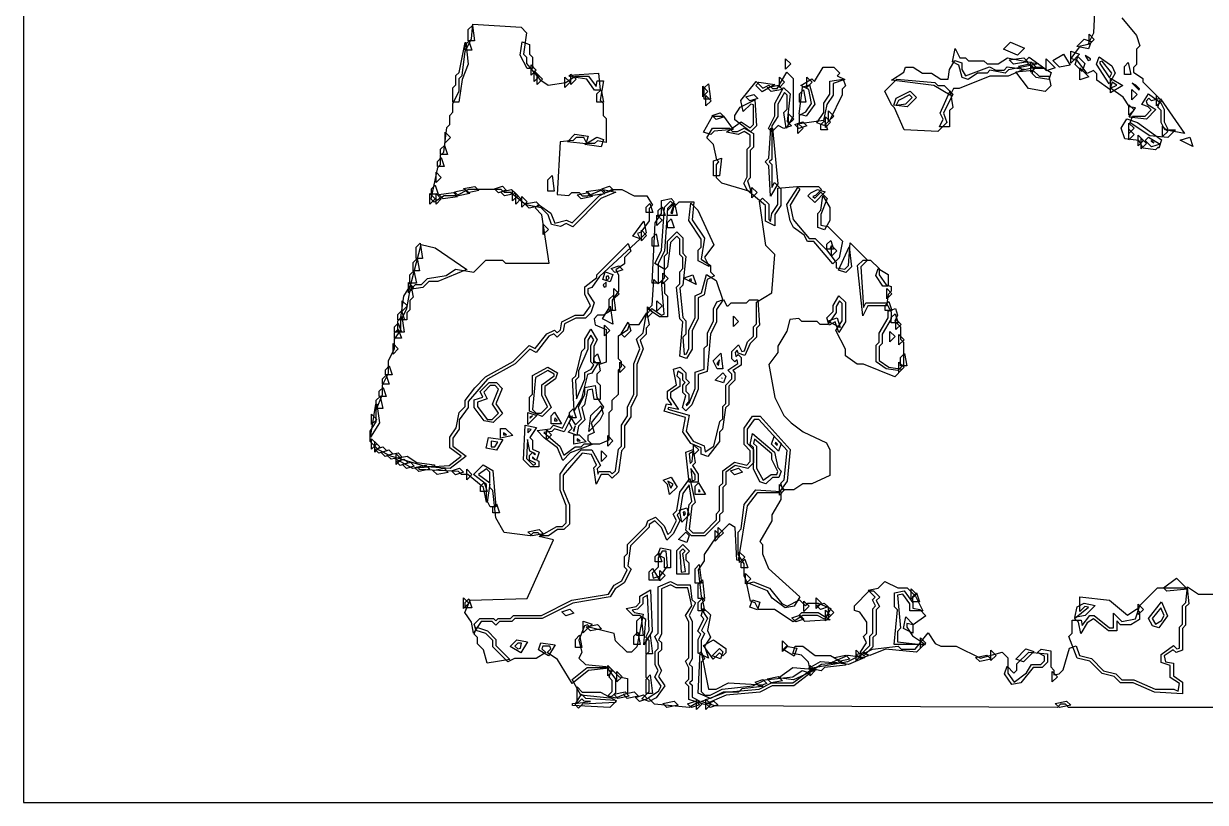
# Model space of a CAD drawing. Header units: millimetres. Extents: x 0 to 296, y 0 to 296.
# Drawn here: x 0 to 190, y 0 to 125.3 of the extents above; entities that cross this region are included whole.
import ezdxf

# ---------------------------------------------------------------- set-up
doc = ezdxf.new("R2010")
doc.units = ezdxf.units.MM
for name, color, linetype in [('CUT_OUTLINE', 5, 'Continuous'), ('ENG_D', 3, 'Continuous'), ('ENG_K', 2, 'Continuous'), ('ENG_L', 4, 'Continuous')]:
    doc.layers.add(name, color=color, linetype=linetype)

msp = doc.modelspace()

# ---------------------------------------------------------------- linework, layer by layer
at = {"layer": 'CUT_OUTLINE'}
msp.add_lwpolyline([(0, 0), (295.8, 0), (295.8, 295.8), (0, 295.8), (0, 0)], close=True, dxfattribs=at)
at = {"layer": 'ENG_D'}
msp.add_lwpolyline([(176.61, 126.21), (178.93, 123.37), (179.49, 121.71), (178.96, 121.18), (178.96, 118.71), (178.47, 118.22), (178.47, 117.47), (179.95, 116.48), (179.95, 115.96), (182.62, 113.28), (181.36, 112.86), (180.93, 113.29), (180.48, 112.83), (180.65, 112.32), (182.07, 111.47), (180.53, 109.93), (177.79, 110.23), (178.8, 111.74), (177.83, 111.94), (176.81, 113.46), (174.79, 114.91), (175.76, 115.39), (175.04, 115.88), (175.04, 115.88), (174.65, 114.72), (172.55, 116.22), (172.55, 117.23), (172.01, 117.78), (171, 117.27), (169.44, 119.34), (168.46, 119.67), (169.94, 121.75), (171.15, 121.99), (172.06, 123.81), (172.32, 128.18)], dxfattribs=at)
for points in [[(71.54, 98.6), (69.57, 97.62), (67.62, 97.62), (66.03, 96.56), (65.55, 97.04), (66.58, 102.17), (67.05, 102.65), (67.05, 104.13), (67.55, 104.63), (68.05, 108.58), (68.53, 109.06), (68.53, 110.54), (69.02, 111.03), (69.02, 112.46), (70.01, 114.44), (70.01, 116.45), (70.51, 116.96), (71, 120.86), (71.99, 122.83), (72.25, 125.24), (79.98, 124.72), (80.87, 123.83), (80.38, 120.38), (80.85, 119.9), (80.85, 118.9), (82.99, 116.29), (84.36, 115.38), (87.17, 115.84), (88.67, 116.84), (90.84, 116.84), (92.06, 115.21), (92.24, 116.1), (93.22, 116.1), (92.7, 112.98), (93.18, 112.51), (93.18, 110.54), (93.67, 110.04), (93.67, 106.19), (92.27, 106.47), (91.8, 106), (90.56, 106), (90.07, 106.98), (88.84, 106.98), (88.36, 106.5), (86.26, 106.27), (85.8, 97.83), (87.66, 97.63), (88.15, 98.11), (89.34, 98.11), (89.83, 97.62), (90.67, 97.62), (93.15, 98.61), (95.24, 98.19), (92.83, 97.16), (88.3, 92.63), (87.26, 93.15), (86.31, 92.67), (84.86, 92.96), (84.34, 94.52), (83.2, 95.66), (80.75, 96.15), (78.3, 98.11), (77.3, 98.11), (76.81, 98.6), (71.54, 98.6)], [(149.35, 119.17), (149.77, 121.29), (150.52, 119.8), (151.46, 119.8), (151.95, 119.31), (154.41, 119.31), (154.91, 118.81), (156.7, 118.81), (158.2, 119.82), (163.19, 118.82), (163.19, 118.81), (158.38, 117.85), (157.84, 117.31), (155.38, 117.81), (154.91, 117.34), (153.4, 117.34), (151.88, 116.32), (150.9, 116.65), (150.4, 118.64), (149.35, 119.17)], [(170.68, 120.19), (171.18, 119.36), (171.57, 119.49), (171.57, 119.66), (170.68, 120.19)], [(162.79, 118.32), (161.95, 117.48), (161.95, 119.16), (162.79, 118.32)], [(162.16, 117.27), (162.51, 118.32), (163.75, 118.32), (165.21, 117.45), (164.83, 116.32), (162.82, 116.61), (162.16, 117.27)], [(174.6, 116.56), (174.97, 117.31), (173.45, 119.27), (173.05, 119.13), (173.05, 118.89), (174.6, 116.56)], [(116.4, 98.44), (115.83, 99.59), (116.35, 100.63), (116.35, 105.11), (116.84, 105.61), (116.84, 107.34), (115.85, 107.93), (114.91, 107.46), (113.03, 107.84), (115.36, 109.5), (116.81, 108.53), (117.34, 109.06), (117.34, 112.23), (116.91, 112.37), (115.71, 111.17), (115.35, 112.96), (117.81, 115.98), (118.86, 114.92), (119.85, 115.42), (120.4, 114.87), (121.14, 114.87), (122.71, 117.49), (123.74, 116.45), (123.74, 110.37), (122.61, 108.48), (122.25, 111.01), (122.76, 111.52), (122.76, 113.78), (122.32, 114.22), (121.28, 112.34), (121.28, 110.36), (120.29, 108.88), (120.29, 103.43), (119.9, 103.04), (120.29, 102.65), (120.29, 98.91), (120.72, 99.76), (121.77, 98.7), (121.77, 96.06), (120.79, 94.58), (120.79, 92.78), (119.31, 93.52), (119.31, 96.02), (116.4, 98.44)], [(125.96, 116.7), (126.8, 115.86), (125.96, 115.01), (125.96, 116.7)], [(128.74, 108.92), (127.55, 109.32), (128.67, 111), (128.67, 112.48), (129.66, 113.96), (129.66, 116.07), (131.8, 116.38), (132.16, 115.3), (131.63, 114.77), (131.63, 113.83), (129.62, 109.79), (128.74, 108.92)], [(140.05, 111.77), (139.56, 112.26), (138.48, 114.43), (140.41, 116.36), (146.53, 115.85), (147.02, 115.36), (148, 115.36), (149.43, 113.93), (147.92, 110.91), (148.43, 109.38), (147.01, 107.96), (141.57, 108.22), (140.05, 111.77)], [(109.45, 113.15), (109.45, 114.97), (110.11, 115.64), (110.47, 113.15), (109.45, 113.15)], [(127.22, 112.36), (125.81, 110.39), (124.71, 110.76), (125.24, 115.06), (126.38, 115.43), (127.22, 112.36)], [(178.24, 115.7), (179.35, 114.59), (179.42, 114.8), (178.82, 115.41), (178.24, 115.7)], [(140.29, 112.17), (141.87, 112.39), (142.87, 113.39), (142.43, 113.83), (140.69, 112.96), (140.29, 112.17)], [(182.17, 113.74), (183.01, 112.9), (182.17, 112.06), (182.17, 113.74)], [(182.83, 113.2), (186.66, 107.61), (183.48, 108.24), (182.91, 109.39), (182.91, 111.32), (182.38, 111.85), (182.83, 113.2)], [(109.33, 107.83), (110.78, 110.43), (112.53, 110.43), (114.09, 108.25), (111.04, 107.98), (110.5, 107.44), (109.33, 107.83)], [(125.29, 109.48), (125.93, 108.85), (124.66, 108.43), (124.03, 109.06), (125.29, 109.48)], [(182.41, 105.4), (182.01, 105), (180.04, 105.28), (179.31, 106.5), (177.05, 106.75), (176.47, 108.49), (177.37, 109.99), (179.08, 109.42), (182.95, 106.58), (182.52, 105.29), (182.41, 105.4)], [(183.15, 107.13), (183.15, 108.81), (183.99, 107.97), (183.15, 107.13)], [(181.36, 106.45), (181.24, 106.41), (181.71, 106.1), (181.36, 106.45)], [(110.93, 103.22), (112.2, 103.64), (111.89, 100.82), (110.93, 100.82), (110.93, 103.22)], [(126.06, 90.22), (125.52, 91.29), (123.8, 92.52), (123.26, 93.59), (122.74, 96.19), (124.6, 99.09), (127.79, 99.09), (128.28, 98.6), (127.33, 97.65), (126.91, 97.51), (127.2, 97.22), (128.18, 98.21), (129.21, 97.18), (128.18, 94.61), (128.18, 92.89), (129.29, 92.67), (131.65, 90.3), (131.12, 87.63), (130.14, 86.65), (127.08, 90.22), (126.06, 90.22)], [(101.16, 94.9), (100.08, 94.9), (100.08, 95.75), (100.68, 96.35), (101.16, 94.9)], [(103.52, 86.16), (103.08, 85.72), (101.48, 86.68), (102.55, 88.81), (103.05, 95.75), (104.02, 96.73), (104.55, 96.2), (104.09, 94.81), (104.33, 94.73), (104.54, 95.76), (105.4, 96.63), (107.75, 96.63), (107.48, 93.74), (109.46, 90.77), (108.97, 87.38), (110.43, 86.41), (110.43, 85.39), (111.1, 84.73), (109.91, 84.14), (109.42, 81.67), (108.46, 81.19), (108.46, 77.84), (107.48, 75.86), (107.48, 72.9), (106.6, 71.44), (105.49, 71.81), (105.99, 77.31), (105.51, 77.78), (105, 82.92), (105.5, 83.42), (105.5, 85.39), (106, 85.89), (106, 87.65), (105.5, 88.15), (105.5, 90.61), (105.01, 91.1), (104.01, 90.11), (103.52, 86.16)], [(102.05, 94.41), (102.05, 95.25), (102.65, 95.85), (103.13, 94.41), (102.05, 94.41)], [(100.1, 91.62), (99.16, 90.68), (97.96, 91.08), (99.72, 93.54), (100.1, 91.62)], [(102.65, 93.67), (101.81, 92.83), (101.81, 94.51), (102.65, 93.67)], [(83.56, 91.35), (83.56, 93.03), (84.41, 92.19), (83.56, 91.35)], [(102.11, 89.48), (101.07, 89.48), (101.07, 90.82), (101.71, 91.46), (102.11, 89.48)], [(64.21, 82.84), (62.03, 82.53), (63.91, 89.78), (66.17, 89.22), (71.26, 85.73), (66.6, 83.81), (65.18, 83.81), (64.21, 82.84)], [(74.94, 51.26), (74.52, 48.32), (74.44, 48.31), (73.97, 50.64), (71.4, 52.75), (70.4, 52.75), (69.9, 53.25), (63.6, 53.55), (63.6, 53.9), (68.44, 54.23), (70.34, 55.71), (68.53, 57.07), (68.53, 58.74), (69.53, 60.24), (70.03, 62.73), (70.99, 63.7), (70.99, 64.67), (72.53, 66.72), (74.29, 68.48), (78.73, 70.95), (81.3, 73.51), (82.26, 73.03), (84.15, 75.38), (85.34, 75.98), (85.78, 75.53), (86.3, 76.04), (86.55, 77.32), (88.68, 78.39), (90.09, 78.39), (91.17, 79.89), (90.22, 81.78), (90.22, 82.95), (92.19, 84.43), (92.19, 84.9), (97.23, 89.94), (97.65, 88.67), (96.63, 87.65), (96.63, 86.64), (95.22, 85.7), (95.64, 84.86), (95.64, 82.26), (94.66, 80.78), (94.66, 79.23), (93.25, 78.39), (92.29, 78.39), (91.72, 77.81), (91.92, 76.84), (93.67, 76.09), (93.67, 70.82), (92.56, 70.44), (92.47, 70.63), (92.71, 69.43), (92.19, 68.92), (92.19, 67.64), (92.69, 67.15), (92.69, 64.83), (91.73, 64.83), (91.49, 66.51), (90.68, 66.35), (90.2, 63.97), (89.75, 63.52), (90.25, 61.55), (89.21, 60.52), (88.93, 59.09), (87.55, 59.55), (88.19, 60.2), (87.73, 61.13), (88.23, 62.14), (88.2, 62.22), (86.89, 59.6), (85.36, 60.11), (84.91, 59.67), (83.66, 59.49), (86.23, 57.34), (86.87, 55.85), (88.66, 57.19), (89.63, 57.19), (90.12, 57.68), (92.63, 57.68), (94.16, 58.34), (94.16, 62.71), (94.66, 63.21), (94.66, 64.69), (95.64, 65.67), (95.64, 69.62), (96.14, 70.11), (96.14, 70.89), (95.64, 71.38), (95.64, 75.07), (97.16, 76.08), (97.44, 76.91), (98.96, 76.91), (100.21, 78.77), (100.59, 76.83), (100.08, 76.31), (100.08, 75.33), (99.13, 74.38), (99.6, 72.96), (98.6, 70.45), (98.6, 65.51), (97.62, 63.54), (97.62, 62.04), (96.63, 60.57), (96.63, 57.09), (96.12, 56.58), (95.63, 53.13), (94.66, 52.16), (94.06, 52.75), (92.84, 52.75), (92.06, 51.2), (91.68, 53.82), (92.14, 54.28), (91.29, 55.98), (89.83, 56.19), (86.77, 52.66), (86.77, 50.33), (87.76, 47.87), (87.76, 44.76), (86.87, 43.88), (85.86, 43.88), (84.38, 42.89), (83.22, 42.89), (82.72, 43.38), (81.94, 43.38), (81.44, 42.88), (77.25, 43.4), (75.93, 45.77), (75.44, 50.17), (74.94, 50.68), (74.94, 51.26)], [(129.9, 89.1), (129.73, 89.39), (129.7, 89.3), (129.9, 89.1)], [(133.12, 86.19), (132.19, 85.25), (131.05, 85.64), (132.76, 89.41), (133.12, 86.19)], [(139.52, 83), (139.52, 82.23), (139.01, 81.72), (138.75, 79.87), (135.73, 79.87), (134.93, 78.26), (134.09, 86.37), (134.98, 87.26), (136.17, 87.26), (137.55, 85.89), (137.55, 84.88), (138.69, 83.28), (139.52, 83)], [(93.67, 83), (93.67, 83.71), (93.21, 83.25), (93.33, 82.89), (93.67, 83)], [(93.67, 83.91), (94.13, 84.37), (94.01, 84.73), (93.67, 84.62), (93.67, 83.91)], [(101.07, 79.98), (101.35, 84.12), (102.05, 83.42), (102.55, 83.91), (103.04, 83.42), (103.04, 81.94), (103.53, 81.45), (103.53, 78.14), (102.22, 78.14), (100.43, 79.34), (101.07, 79.98)], [(102.79, 83.46), (102.79, 85.15), (103.63, 84.3), (102.79, 83.46)], [(107.14, 83.88), (107.41, 83.97), (107.32, 84.24), (107.05, 84.15), (107.14, 83.88)], [(61.14, 81.43), (62.24, 83.25), (62.63, 81.27), (62.12, 80.75), (62.12, 79.27), (61.63, 78.78), (61.63, 77.65), (60.6, 77.65), (61.14, 81.43)], [(111.91, 58.09), (110.03, 55.67), (108.95, 56.03), (108.95, 57.03), (107.31, 57.73), (105.98, 59.6), (106.45, 61.94), (102.97, 62.94), (103.37, 64.13), (104.23, 63.96), (103.53, 65), (103.53, 66.19), (104.98, 67.16), (104.48, 69.68), (105.57, 70.04), (106.49, 69.12), (106.49, 68.14), (107.08, 67.54), (106.49, 66.95), (106.49, 66.16), (106.98, 65.67), (106.98, 64.48), (106.52, 64.02), (106.6, 63.81), (107.02, 64.23), (107.97, 66.6), (107.97, 69.2), (109.45, 69.69), (109.45, 73.07), (109.94, 73.56), (109.94, 75.49), (110.93, 77.46), (110.93, 79.43), (111.49, 80.56), (112.53, 80.91), (113.05, 79.87), (113.29, 79.87), (113.78, 80.36), (116.25, 80.36), (116.74, 80.85), (118.06, 80.85), (118.33, 76.81), (117.83, 76.31), (117.83, 74.83), (116.8, 73.81), (115.99, 71.92), (114.92, 72.28), (114.76, 72.76), (114.4, 72.39), (114.53, 71.74), (114.87, 72.08), (115.36, 71.59), (115.36, 70.37), (114.02, 69.48), (114.38, 69.12), (114.38, 67.93), (113.39, 66.95), (113.39, 63.99), (112.88, 63.48), (112.39, 60.03), (111.91, 59.55), (111.91, 58.09)], [(129.13, 77.96), (130.15, 78.98), (130.15, 79.94), (131.09, 81.5), (132.13, 80.46), (132.13, 77.33), (131.08, 75.58), (130.5, 77.3), (129.52, 76.81), (129.13, 77.96)], [(138.53, 79.97), (139.14, 80.57), (139.62, 79.13), (138.53, 79.13), (138.53, 79.97)], [(60.15, 75.68), (60.15, 77.5), (60.81, 78.17), (61.17, 75.68), (60.15, 75.68)], [(101.17, 78.88), (100.33, 78.04), (100.33, 79.72), (101.17, 78.88)], [(141, 74.55), (141.49, 74.05), (141.49, 70.4), (140.59, 69.5), (138.69, 69.77), (137.06, 70.86), (137.06, 73.56), (137.55, 74.05), (137.55, 75.5), (139.03, 77.96), (139.03, 79.06), (140.17, 79.44), (140.53, 78.37), (140.07, 77.45), (141, 76.52), (141, 74.55)], [(60.25, 76.13), (60.74, 74.69), (59.65, 74.69), (59.65, 75.53), (60.25, 76.13)], [(91.7, 70.4), (91.21, 70.89), (91.21, 73.52), (91.66, 74.43), (91.21, 75.2), (90.71, 74.38), (90.71, 72.91), (89.23, 69.46), (89.23, 68.43), (88.75, 67.94), (88.92, 64.94), (90.22, 68.08), (90.22, 69.17), (91.28, 69.7), (91.7, 70.4)], [(59.41, 73.81), (60.25, 72.96), (59.41, 72.12), (59.41, 73.81)], [(111.87, 71.18), (111.48, 70.54), (111.74, 70.28), (111.87, 71.18)], [(57.68, 68.14), (58.28, 68.74), (58.76, 67.3), (57.68, 67.3), (57.68, 68.14)], [(59.26, 68.77), (58.17, 68.77), (58.17, 69.62), (58.78, 70.22), (59.26, 68.77)], [(82.43, 62.61), (83.22, 62.61), (84.25, 63.65), (83.32, 65.51), (83.32, 67.17), (85.29, 68.65), (85.29, 68.88), (84.3, 69.48), (82.32, 68.38), (81.85, 63.2), (82.43, 62.61)], [(57.79, 66.77), (58.27, 65.32), (57.19, 65.32), (57.19, 66.16), (57.79, 66.77)], [(76.37, 66.5), (75.82, 67.05), (75.04, 67.05), (74, 66.01), (74.55, 64.93), (72.96, 64.41), (72.96, 63.68), (74.56, 61.63), (75.33, 61.63), (76.35, 62.64), (75.4, 64.06), (76.37, 66.5)], [(112.26, 68.28), (112.31, 68.28), (112.3, 68.32), (112.26, 68.28)], [(57.74, 63.35), (56.7, 63.35), (56.7, 64.69), (57.34, 65.33), (57.74, 63.35)], [(57.2, 61.08), (55.79, 58.74), (55.76, 58.75), (56.65, 64.09), (56.77, 64.09), (57.2, 61.08)], [(92.79, 63.81), (93.2, 62.59), (92.64, 61.48), (90.86, 59.7), (91.22, 62.24), (92.79, 63.81)], [(78.78, 30.07), (83.26, 30.07), (88.17, 32.53), (94.02, 33.5), (94.98, 34.94), (96.19, 35.67), (97.07, 37.42), (96.63, 37.86), (96.63, 39.54), (97.12, 40.04), (97.12, 41.51), (100.11, 44.5), (100.37, 45.28), (101.61, 45.9), (103, 44.51), (103.61, 43.08), (104.07, 43.53), (104.98, 45.36), (104.46, 46.39), (105.03, 46.95), (105.52, 49.89), (107.1, 52.11), (107.99, 48.24), (107.46, 47.71), (107, 43.97), (107.58, 43.38), (109.35, 43.38), (111.42, 45.46), (111.42, 46.44), (111.91, 46.94), (111.91, 50.88), (112.41, 51.37), (112.41, 53.37), (114.33, 54.74), (116.27, 54.26), (116.84, 54.83), (116.84, 56.59), (115.86, 57.58), (115.86, 60.23), (117.21, 62.12), (118.43, 62.12), (123.26, 56.78), (122.75, 51.68), (121.41, 49.79), (117.95, 49.79), (116.34, 47.72), (114.92, 38.94), (114.7, 38.95), (114.39, 44.23), (113.43, 44.8), (111.36, 42.73), (109.45, 39.86), (109.45, 38.87), (108.47, 37.41), (108.94, 33.14), (109.55, 32.54), (108.95, 31.94), (108.95, 31.13), (109.98, 29.6), (109.01, 27.66), (109.5, 27.16), (108.95, 26.07), (108.95, 24.22), (109.5, 23.12), (108.95, 22.58), (108.95, 17.85), (109.55, 17.26), (110.38, 17.26), (112.34, 18.24), (117.27, 18.73), (119.24, 19.71), (123.66, 20.21), (125.19, 21.22), (126.48, 20.79), (123.83, 18.73), (120.35, 18.73), (118.39, 17.75), (112.96, 17.26), (109.46, 15.76), (106.98, 16.58), (106.98, 18.63), (106.39, 19.23), (106.98, 19.82), (106.98, 21.63), (106.44, 22.73), (106.98, 23.27), (106.98, 29.03), (106.45, 30.09), (107.46, 31.6), (106.79, 34.51), (104.95, 34.51), (104.02, 34.98), (102.55, 34.35), (102.55, 27.06), (102.11, 26.18), (102.55, 25.74), (102.55, 24.55), (102.05, 24.06), (102.05, 22.24), (102.57, 21.2), (102.09, 20.23), (103.09, 18.73), (101.72, 16.82), (100.59, 16.25), (99.38, 16.65), (100.57, 17.85), (100.57, 19.62), (100.08, 20.11), (100.08, 23.77), (100.57, 24.26), (100.57, 26.03), (100.03, 26.57), (100.57, 27.66), (100.34, 33.35), (99.59, 32.89), (99.59, 31.94), (98.72, 31.08), (97.87, 30.91), (98.23, 30.55), (99.63, 30.27), (98.58, 25.02), (97.72, 24.16), (97.02, 24.16), (95.17, 26.01), (94.94, 27.16), (91.08, 28.13), (90.65, 28.56), (90.16, 28.4), (89.25, 26.11), (89.74, 24.13), (89.29, 23.22), (90.33, 22.18), (94.16, 21.83), (94.17, 21.58), (90.81, 21.21), (88.18, 19.11), (85.85, 23), (84.16, 24.12), (84.76, 24.72), (84.62, 25.14), (83.5, 25.14), (83.35, 24.72), (83.96, 24.11), (82.4, 23.17), (78.94, 23.17), (77.85, 22.62), (75.43, 25.04), (75.43, 26.03), (74.31, 27.15), (72.77, 27.66), (72.44, 28.66), (73.36, 29.58), (75.53, 29.58), (75.92, 29.19), (76.31, 29.58), (78.29, 29.58), (78.78, 30.07)], [(81.4, 61.99), (81.45, 61.84), (81.82, 62.21), (81.4, 61.99)], [(85.44, 61.87), (85.34, 61.38), (85.78, 61.38), (85.78, 61.52), (85.44, 61.87)], [(77.66, 59.16), (77.16, 59.46), (77.16, 59.16), (77.66, 59.16)], [(81.06, 59.47), (81.59, 60), (81.09, 60.1), (81.06, 59.47)], [(84.06, 58.32), (84.06, 60), (84.9, 59.16), (84.06, 58.32)], [(88.49, 57.63), (88.49, 59.16), (89.34, 59.16), (90.47, 58.02), (88.49, 57.63)], [(56.8, 57.68), (55.96, 56.84), (55.96, 58.52), (56.8, 57.68)], [(57.29, 57.19), (56.45, 56.35), (56.45, 58.03), (57.29, 57.19)], [(56.49, 56.8), (57.75, 57.22), (58.38, 56.59), (57.12, 56.17), (56.49, 56.8)], [(75.78, 57.19), (76.26, 57.98), (75.18, 58.14), (75.18, 57.19), (75.78, 57.19)], [(81, 58.38), (80.86, 55.31), (81.91, 54.27), (82.33, 54.41), (82.33, 54.57), (81.35, 55.06), (81.35, 55.81), (81.83, 56.3), (81.37, 56.53), (81, 58.38)], [(107.72, 55.85), (107.72, 57.54), (108.56, 56.7), (107.72, 55.85)], [(117.83, 57.29), (117.83, 53.8), (118.9, 51.87), (120.22, 52.75), (121.1, 52.75), (121.26, 53.23), (120.29, 55.16), (120.29, 56.09), (117.5, 58.46), (117.36, 57.76), (117.83, 57.29)], [(121.17, 57.4), (121.24, 57.62), (120.89, 57.96), (120.82, 57.75), (121.17, 57.4)], [(59.37, 56.1), (58.11, 55.67), (57.47, 56.31), (58.73, 56.73), (59.37, 56.1)], [(58.41, 55.86), (60.23, 56.22), (60.89, 55.56), (59.08, 55.2), (58.41, 55.86)], [(61.68, 55.72), (63.2, 54.71), (66.06, 54.3), (66.06, 54.12), (62.56, 53.73), (59.69, 55.33), (61.68, 55.72)], [(81.86, 56.29), (82.22, 55.92), (82.28, 56.08), (81.86, 56.29)], [(107.01, 51.52), (106.47, 56.37), (107.68, 56.78), (107.98, 54.64), (107.55, 54.2), (108.46, 52.83), (108.46, 51.52), (107.01, 51.52)], [(74.94, 51.4), (74.94, 53.14), (74.42, 53.66), (73.14, 52.75), (74.94, 51.4)], [(103.55, 51.15), (102.83, 51.87), (104.13, 52.31), (105.07, 50.74), (103.87, 49.54), (103.55, 51.15)], [(109.64, 49.55), (107.97, 49.55), (107.97, 50.88), (108.51, 51.42), (109.64, 49.55)], [(106.15, 46.1), (106.45, 46.41), (106.33, 46.77), (106.03, 46.67), (106.15, 46.1)], [(106.39, 42.65), (106.38, 42.68), (106.35, 42.65), (106.39, 42.65)], [(103.31, 40.43), (102.68, 40.43), (102.05, 39.37), (102.05, 37.86), (101.09, 36.89), (101.25, 36.07), (102.39, 36.44), (103.52, 38.03), (103.31, 40.43)], [(105.98, 40.02), (106.39, 40.43), (106, 40.82), (105.51, 40.33), (105.73, 37.03), (106.45, 37.17), (105.98, 40.02)], [(115.12, 40.28), (115.96, 39.44), (115.12, 38.6), (115.12, 40.28)], [(116.45, 37.72), (115.36, 37.72), (115.36, 38.56), (115.96, 39.16), (116.45, 37.72)], [(116.94, 35.99), (116.1, 35.15), (116.1, 36.83), (116.94, 35.99)], [(124.78, 32.59), (125.72, 31.65), (126.11, 32.05), (127.74, 32.05), (129.77, 31.17), (128.77, 29.5), (127.63, 30.07), (125.3, 30.07), (123.74, 29.04), (120.71, 31.06), (118.17, 31.06), (117.65, 32.09), (116.88, 32.35), (116.31, 35.17), (117.34, 35.51), (119.95, 34.47), (121.93, 32), (122.76, 31.58), (124.78, 32.59)], [(136.51, 32.59), (136.95, 33.03), (135.82, 34.17), (137.43, 34.49), (138.49, 35.55), (140.57, 34.51), (142.09, 34.51), (143.42, 33.18), (144.6, 30.81), (142.48, 30.81), (142.48, 31.97), (141.38, 33.5), (140.53, 33.33), (141.01, 28.01), (140.51, 27.51), (140.51, 25.85), (144.74, 25.33), (143.56, 24.15), (138.57, 24.65), (136.08, 23.65), (134.87, 24.05), (136.07, 25.25), (136.07, 26.72), (136.56, 27.22), (136.56, 31.16), (137, 31.6), (136.51, 32.59)], [(176.58, 29.11), (178.77, 29.55), (179.49, 31.69), (182.31, 34.51), (187.07, 34.51), (187.35, 31.95), (186.85, 31.45), (186.85, 28.49), (186.36, 28), (186.36, 24.47), (185.3, 24.12), (184.85, 24.57), (183.42, 23.56), (183.61, 22.64), (184.88, 22.39), (184.88, 20.35), (186.36, 19.36), (186.36, 17.49), (181.86, 17.75), (178.42, 19.23), (176.39, 19.23), (175.38, 20.24), (173.41, 20.73), (171.44, 22.7), (169.41, 23.21), (168.07, 26.68), (168.61, 27.22), (168.61, 29.33), (170.04, 29.33), (170.22, 28.44), (171.44, 30.07), (172.15, 30.07), (174.61, 28.1), (175.26, 28.1), (175.26, 30.42), (176.58, 29.11)], [(72.07, 31.31), (70.99, 31.31), (70.99, 32.15), (71.59, 32.75), (72.07, 31.31)], [(169.03, 29.76), (169.38, 31.47), (170.55, 32.06), (172.31, 31.7), (170.7, 30.09), (169.03, 29.76)], [(182.84, 31.32), (181.48, 29.56), (182, 28.69), (182.96, 29.26), (183.37, 30.08), (182.84, 31.32)], [(141.83, 29.83), (142.97, 28.7), (142.97, 27.21), (141.46, 27.97), (141.83, 29.83)], [(79.48, 25.64), (78.98, 25.14), (79.44, 24.69), (79.9, 24.84), (80.06, 25.64), (79.48, 25.64)], [(112.07, 23.11), (110.72, 23.56), (111.91, 24.75), (112.44, 24.22), (112.07, 23.11)], [(123.88, 23.54), (122.11, 24.6), (122.68, 25.16), (124.31, 24.84), (123.88, 23.54)], [(144.2, 24.79), (144.2, 26.48), (145.05, 25.64), (144.2, 24.79)], [(132.59, 23.67), (135.25, 23.29), (132.65, 22.18), (129.99, 22.56), (132.59, 23.67)], [(135.79, 23.56), (134.52, 23.14), (133.89, 23.77), (135.15, 24.19), (135.79, 23.56)], [(153.07, 23.32), (154.89, 23.69), (155.55, 23.02), (153.74, 22.66), (153.07, 23.32)], [(156.39, 23.66), (155.54, 22.82), (155.54, 24.51), (156.39, 23.66)], [(162.32, 21.69), (160.36, 19.25), (158.88, 18.95), (157.74, 20.67), (158.15, 21.9), (159.24, 20.81), (159.73, 21.3), (159.73, 22.29), (161.61, 24.17), (164.66, 23.89), (164.66, 22.58), (163.78, 21.69), (162.32, 21.69)], [(93.92, 20.36), (93.92, 22.04), (94.76, 21.2), (93.92, 20.36)], [(94.55, 21.41), (95.76, 20.19), (97.12, 19.92), (97.12, 17.59), (95.16, 16.75), (93.95, 17.15), (94.66, 17.85), (94.66, 19.62), (94.13, 20.15), (94.55, 21.41)], [(132.12, 22.32), (132.13, 22.07), (128.79, 21.7), (128.26, 21.18), (126.28, 21.58), (128.12, 22.68), (132.12, 22.32)], [(127.3, 21.2), (126.46, 20.36), (126.46, 22.04), (127.3, 21.2)], [(165.4, 21.05), (166.25, 20.21), (165.4, 19.37), (165.4, 21.05)], [(88.25, 15.59), (88.24, 15.89), (88.99, 15.97), (88.99, 18.59), (89.83, 17.75), (92.75, 17.75), (95.31, 16.33), (94.26, 15.28), (88.25, 15.59)], [(96.38, 17.41), (98.19, 17.77), (98.85, 17.1), (97.04, 16.74), (96.38, 17.41)], [(89.04, 15.98), (91.13, 16.21), (90.11, 16.28), (89.73, 16.66), (89.04, 15.98)], [(105.26, 15.62), (103.45, 15.26), (102.78, 15.93), (104.6, 16.29), (105.26, 15.62)], [(108.67, 15.67), (107.41, 15.25), (106.77, 15.88), (108.04, 16.3), (108.67, 15.67)], [(111.63, 15.67), (110.37, 15.25), (109.73, 15.88), (110.99, 16.3), (111.63, 15.67)], [(168.37, 15.62), (166.56, 15.26), (165.89, 15.93), (167.7, 16.29), (168.37, 15.62)]]:
    msp.add_lwpolyline(points, close=True, dxfattribs=at)
at = {"layer": 'ENG_K'}
for points in [[(171.32, 121.92), (171.32, 123.6), (172.16, 122.76), (171.32, 121.92)], [(80.16, 122.35), (81.35, 121.95), (81.35, 120.4), (81.84, 119.9), (81.84, 118.08), (80.95, 118.08), (79.86, 120.25), (80.16, 122.35)], [(160.91, 121.36), (159.79, 120.25), (157.58, 121.2), (158.69, 122.31), (160.91, 121.36)], [(170.51, 122.79), (171.63, 122.42), (171.24, 121.24), (169.34, 121.62), (170.51, 122.79)], [(158.47, 119.48), (160.81, 119.82), (161.49, 119.13), (159.15, 118.8), (158.47, 119.48)], [(161.11, 119.31), (161.68, 119.88), (164.2, 118.08), (162.34, 118.08), (161.11, 119.31)], [(167.21, 120.39), (168.26, 118.64), (166.56, 118.3), (165.5, 119.36), (167.21, 120.39)], [(168.36, 118.96), (168.36, 120.88), (169.8, 120.4), (168.36, 118.96)], [(170.2, 117.62), (169.07, 118.75), (169.49, 120.01), (170.62, 118.88), (170.2, 117.62)], [(81.59, 116.99), (81.59, 118.67), (82.43, 117.83), (81.59, 116.99)], [(122.51, 117.97), (122.51, 119.66), (123.35, 118.81), (122.51, 117.97)], [(158.17, 118.34), (160.89, 117.95), (158.31, 116.84), (155.34, 116.84), (150.41, 114.87), (149.53, 114.87), (148.99, 113.78), (146.34, 115.37), (139.57, 116.18), (141.53, 117.49), (141.81, 118.32), (143.05, 118.32), (144.53, 117.34), (146, 117.34), (147.48, 116.35), (148.67, 116.35), (148.9, 117.91), (149.76, 119.36), (150.86, 118.99), (150.86, 117.9), (151.46, 116.9), (155.31, 118.34), (156.34, 117.83), (157.66, 117.83), (158.17, 118.34)], [(163.29, 116.84), (164.87, 116.84), (165.18, 115.28), (164.25, 114.36), (161.57, 114.89), (159.52, 117.53), (162.29, 117.84), (163.29, 116.84)], [(162.45, 118.17), (160.64, 117.81), (159.97, 118.47), (161.79, 118.84), (162.45, 118.17)], [(165.86, 118.21), (164.42, 117.73), (164.42, 119.66), (165.86, 118.21)], [(171.28, 116.73), (169.84, 116.25), (169.84, 118.18), (171.28, 116.73)], [(176.99, 118.42), (177.63, 119.07), (178.03, 117.09), (176.99, 117.09), (176.99, 118.42)], [(82.09, 116), (82.09, 117.68), (82.93, 116.84), (82.09, 116)], [(83.42, 116.35), (82.58, 115.51), (82.58, 117.19), (83.42, 116.35)], [(87.02, 115.01), (87.02, 116.7), (87.86, 115.86), (87.02, 115.01)], [(92.41, 117.35), (92.71, 114.62), (91.82, 114.62), (90.57, 116.37), (87.75, 116.77), (87.76, 117), (92.41, 117.35)], [(88, 117.19), (88.84, 116.35), (88, 115.51), (88, 117.19)], [(92.19, 112.65), (92.19, 113.99), (92.84, 114.63), (93.23, 112.65), (92.19, 112.65)], [(120.79, 110.49), (120.79, 112.47), (122.21, 115.03), (123.26, 113.98), (122.77, 109.54), (123.46, 108.85), (122.25, 108.44), (121.33, 108.9), (120.29, 107.87), (119.75, 108.41), (120.79, 110.49)], [(148.89, 108.71), (147.26, 108.71), (147.87, 109.94), (147.38, 110.92), (149.01, 114.51), (149.4, 111.83), (148.89, 111.32), (148.89, 108.71)], [(110.54, 112.9), (109.69, 112.06), (109.69, 113.74), (110.54, 112.9)], [(114.38, 109.82), (114.38, 110.5), (115.19, 111.85), (117.56, 113.04), (117.84, 108.86), (116.86, 107.89), (114.38, 109.82)], [(118.04, 113.28), (116.78, 112.86), (116.14, 113.5), (117.4, 113.92), (118.04, 113.28)], [(177.73, 112.26), (178.57, 111.42), (177.73, 110.58), (177.73, 112.26)], [(111.35, 109.9), (110.72, 110.54), (111.98, 110.96), (112.62, 110.33), (111.35, 109.9)], [(128.92, 110.29), (129.76, 109.45), (128.92, 108.61), (128.92, 110.29)], [(130.26, 110.43), (129.41, 109.59), (129.41, 111.28), (130.26, 110.43)], [(111.42, 100.47), (111.42, 102.65), (111.81, 103.04), (111.44, 103.41), (110.95, 105.87), (109.88, 106.94), (110.79, 108.46), (113.49, 108.46), (113.99, 107.97), (114.81, 107.97), (115.87, 108.5), (117.34, 107.62), (117.34, 105.4), (116.84, 104.91), (116.84, 100.47), (116.39, 100.01), (116.98, 98.23), (112.28, 99.62), (111.42, 100.47)], [(119.81, 102.44), (119.21, 103.04), (119.81, 103.64), (120.13, 108.46), (120.42, 108.46), (121.29, 99.53), (120.09, 97.54), (119.81, 102.44)], [(125.33, 108.46), (124.48, 107.62), (124.48, 109.3), (125.33, 108.46)], [(129.26, 108.21), (128.18, 108.21), (128.18, 109.06), (128.78, 109.66), (129.26, 108.21)], [(177.73, 107.62), (177.73, 109.3), (178.57, 108.46), (177.73, 107.62)], [(178.57, 107.48), (177.73, 106.63), (177.73, 108.32), (178.57, 107.48)], [(87.46, 106.3), (88.65, 107.49), (90.79, 107.18), (90.39, 105.98), (87.46, 106.3)], [(92.85, 105.48), (90.24, 105.85), (92.16, 107.01), (93.24, 106.65), (92.85, 105.48)], [(182.75, 105.93), (181.36, 105.47), (180.34, 106.49), (180.9, 107.05), (182.75, 105.93)], [(185.96, 106.54), (187.5, 107.05), (188.01, 105.51), (185.96, 106.54)], [(84.97, 100.85), (85.33, 98.35), (84.3, 98.35), (84.3, 100.18), (84.97, 100.85)], [(70.74, 98.75), (72.55, 99.12), (73.22, 98.45), (71.4, 98.09), (70.74, 98.75)], [(107.01, 51.07), (105.98, 49.69), (105.49, 46.72), (105.06, 46.29), (105.53, 45.36), (104.47, 43.24), (103.45, 42.21), (102.58, 44.23), (101.52, 45.29), (100.57, 44.72), (100.57, 44.27), (97.6, 41.3), (97.14, 38.05), (97.67, 37.52), (96.57, 35.33), (95.09, 34.34), (94.32, 33.05), (88.33, 32.05), (83.38, 29.58), (78.98, 29.58), (78.49, 29.09), (76.52, 29.09), (75.92, 28.49), (75.33, 29.09), (73.59, 29.09), (72.35, 27.22), (71.99, 28.99), (70.96, 30.54), (71.81, 32.53), (80.94, 32.78), (85.19, 42.23), (82.9, 42.8), (85.72, 44.37), (86.67, 44.37), (87.26, 44.97), (87.26, 47.77), (86.28, 50.24), (86.28, 52.83), (87.32, 54.39), (89.63, 56.7), (91.35, 56.7), (92.74, 54.19), (92.21, 53.65), (92.32, 52.83), (92.53, 53.24), (94.27, 53.24), (94.66, 52.85), (95.16, 53.36), (95.66, 56.81), (96.14, 57.29), (96.14, 60.71), (97.12, 62.19), (97.12, 63.66), (98.11, 65.63), (98.11, 70.55), (99.08, 72.97), (98.57, 74.51), (99.6, 75.55), (100.1, 78.51), (101.03, 79.44), (102.58, 78.41), (103.02, 78.56), (102.54, 83.9), (103.04, 84.41), (103.04, 87.86), (103.53, 88.35), (103.53, 90.32), (105.01, 91.8), (106, 90.82), (106, 88.35), (106.5, 87.85), (105.99, 83.2), (105.51, 82.73), (105.99, 78.01), (106.49, 77.5), (106.49, 75.33), (106, 74.84), (106.22, 72.07), (106.56, 72.18), (106.98, 73.02), (106.98, 75.98), (107.97, 77.95), (107.97, 81.5), (108.99, 82.01), (109.79, 84.93), (111.38, 83.98), (112.43, 80.82), (111.42, 79.3), (111.42, 77.34), (110.43, 75.36), (109.93, 69.33), (108.46, 68.84), (108.46, 66.51), (107.44, 63.95), (106.49, 63), (105.97, 63.52), (106.46, 65.49), (106, 65.96), (106, 67.15), (106.39, 67.54), (106, 67.93), (106, 68.88), (105.18, 69.37), (105.03, 68.61), (105.5, 68.14), (105.5, 66.92), (104.02, 65.93), (104.02, 65.15), (105.3, 63.24), (103.7, 63.56), (103.6, 63.27), (107.02, 62.29), (106.51, 59.71), (107.64, 58.13), (109.42, 57.36), (109.61, 56.38), (110.96, 57.34), (111.94, 61.26), (112.41, 61.73), (112.41, 63.7), (112.9, 64.19), (112.9, 67.15), (113.88, 68.14), (113.88, 68.92), (113.25, 69.55), (114.84, 70.61), (114.72, 71.23), (114.38, 70.89), (113.88, 71.38), (113.88, 72.57), (114.94, 73.63), (115.49, 72.53), (115.91, 72.67), (116.38, 74.08), (117.34, 75.04), (117.34, 76.52), (117.83, 77.01), (117.83, 80.5), (120.3, 81.98), (120.78, 88.15), (119.32, 89.61), (118.31, 96.72), (118.81, 97.22), (119.8, 96.24), (119.8, 93.77), (120.12, 93.45), (120.3, 94.75), (121.28, 96.21), (121.28, 98.83), (124.33, 99.1), (124.79, 98.64), (123.27, 96.09), (123.73, 93.78), (126.32, 90.71), (127.3, 90.71), (129.11, 88.9), (130.65, 86.85), (130.65, 86), (132.04, 85.8), (132.63, 86.39), (132.91, 90.03), (135.68, 87.26), (134.6, 86.18), (135.07, 79.64), (135.42, 80.36), (138.67, 80.36), (139.52, 78.95), (139.52, 77.83), (138.04, 75.36), (138.04, 73.85), (137.55, 73.36), (137.55, 71.12), (139.12, 70), (141.28, 69.69), (140.07, 68.49), (135.04, 70.5), (134.02, 70.5), (132.13, 71.85), (132.13, 72.91), (130.61, 75.94), (131.63, 77.48), (131.63, 80.26), (131.19, 80.7), (130.65, 79.8), (130.65, 78.8), (129.29, 76.91), (128.08, 76.91), (127.59, 77.4), (125.12, 77.4), (124.64, 77.88), (123.2, 77.67), (122.74, 75.83), (121.28, 73.39), (121.28, 72.39), (119.82, 70.44), (120.78, 65.16), (122.22, 62.26), (123.41, 61.07), (125.35, 59.62), (129.1, 57.87), (129.66, 56.75), (129.66, 52.59), (126.76, 51.27), (125.3, 51.27), (123.82, 50.29), (122.09, 50.29), (121.74, 51.34), (122.28, 51.88), (122.75, 56.61), (118.21, 61.63), (117.46, 61.63), (116.35, 60.07), (116.35, 57.78), (117.34, 56.8), (117.34, 54.62), (116.43, 53.71), (114.43, 54.21), (112.9, 53.12), (112.9, 51.17), (112.41, 50.68), (112.41, 46.73), (111.91, 46.24), (111.91, 45.25), (109.55, 42.89), (107.37, 42.89), (106.48, 43.79), (106.99, 47.94), (107.46, 48.4), (107.01, 51.07)], [(76.35, 98.07), (75.71, 98.71), (76.98, 99.13), (77.61, 98.49), (76.35, 98.07)], [(117.09, 97.27), (117.09, 98.95), (117.93, 98.11), (117.09, 97.27)], [(68.61, 53.73), (64.79, 53.99), (59.07, 55.73), (57.04, 56.74), (55.71, 58.07), (55.71, 59.73), (56.7, 61.21), (56.7, 63.15), (57.68, 65.62), (57.68, 67.11), (58.67, 69.08), (58.67, 71.05), (59.65, 73.02), (59.65, 74.52), (60.64, 76), (60.64, 77.46), (61.64, 79.45), (62.14, 82.45), (63, 83.32), (63.99, 83.32), (64.96, 84.29), (67.94, 84.79), (69.46, 85.8), (72.39, 85.31), (74.34, 87.26), (77.01, 87.26), (77.5, 86.77), (84.51, 86.77), (83.33, 94.54), (82.23, 95.64), (82.8, 96.21), (84.75, 94.82), (85.43, 93.22), (87.29, 93.69), (88.2, 93.23), (92.54, 97.57), (94.6, 98.6), (96.19, 98.6), (98.17, 97.62), (100.22, 97.62), (101.13, 96.1), (100.57, 95.54), (100.57, 93.59), (99.25, 91.74), (98.7, 91.56), (99.15, 90.66), (92.62, 84.63), (91.36, 82.86), (90.71, 82.65), (90.71, 81.91), (91.72, 80.4), (91.18, 78.75), (90.32, 77.9), (88.8, 77.9), (86.99, 76.99), (86.75, 75.8), (85.78, 74.83), (85.24, 75.38), (84.46, 74.99), (82.4, 72.41), (81.39, 72.91), (79.03, 70.55), (74.6, 68.09), (71.49, 64.49), (71.49, 63.52), (70.01, 61.54), (70.01, 60.07), (69.02, 58.59), (69.02, 57.31), (71.15, 55.71), (68.61, 53.73)], [(66.31, 96.28), (66.31, 97.96), (67.15, 97.12), (66.31, 96.28)], [(69.11, 98.12), (69.79, 97.44), (67.45, 97.11), (66.77, 97.79), (69.11, 98.12)], [(69.93, 97.59), (69.26, 98.26), (71.07, 98.62), (71.74, 97.96), (69.93, 97.59)], [(79.13, 97.96), (77.32, 97.59), (76.66, 98.26), (78.47, 98.62), (79.13, 97.96)], [(78.63, 96.77), (78.63, 98.46), (79.48, 97.62), (78.63, 96.77)], [(79.97, 97.12), (79.13, 96.28), (79.13, 97.96), (79.97, 97.12)], [(80.11, 97.47), (80.96, 96.63), (80.11, 95.79), (80.11, 97.47)], [(104.62, 96.63), (103.52, 95.53), (103.03, 88.67), (102.05, 86.71), (102.05, 83.56), (101.05, 83.56), (101.56, 93.26), (102.55, 94.73), (102.55, 96.83), (104.11, 97.14), (104.62, 96.63)], [(128.53, 97.6), (129.66, 95.71), (129.66, 93.6), (128.78, 92.14), (127.69, 92.51), (127.69, 94.76), (128.2, 95.27), (128.53, 97.6)], [(82.41, 96.65), (83.08, 95.98), (81.27, 95.62), (80.6, 96.29), (82.41, 96.65)], [(106.97, 93.61), (107.29, 96.43), (108.42, 95.29), (110.96, 89.7), (109.49, 87.73), (110.25, 86.22), (108.46, 87.11), (108.46, 88.84), (108.95, 89.34), (108.95, 90.64), (106.97, 93.61)], [(99.34, 92.05), (100.18, 91.21), (99.34, 90.36), (99.34, 92.05)], [(137.03, 84.76), (137.41, 85.91), (139.03, 84.94), (139.03, 83.07), (138.16, 83.07), (137.03, 84.76)], [(95.75, 81.84), (94.9, 81), (94.9, 82.68), (95.75, 81.84)], [(94.31, 79.85), (94.72, 76.97), (93.08, 77.79), (94.31, 79.85)], [(94.16, 79.13), (94.16, 80.96), (94.83, 81.62), (95.19, 79.13), (94.16, 79.13)], [(139.52, 78), (140.12, 78.6), (140.6, 77.16), (139.52, 77.16), (139.52, 78)], [(93.42, 76.76), (94.27, 75.92), (93.42, 75.08), (93.42, 76.76)], [(97.19, 77.25), (97.65, 75.86), (96.63, 74.83), (96.07, 75.39), (97.19, 77.25)], [(140.26, 76.07), (140.26, 77.75), (141.1, 76.91), (140.26, 76.07)], [(111.51, 69.76), (110.87, 71.04), (112.09, 72.26), (112.44, 69.76), (111.51, 69.76)], [(141.64, 72.23), (142.04, 70.25), (141, 70.25), (141, 71.59), (141.64, 72.23)], [(140.75, 70.85), (141.6, 70.01), (140.75, 69.17), (140.75, 70.85)], [(112.41, 69.12), (112.93, 68.59), (112.56, 67.48), (111.21, 67.93), (112.41, 69.12)], [(92.93, 56.55), (93.77, 55.71), (92.93, 54.87), (92.93, 56.55)], [(107.17, 54.52), (107.49, 54.84), (107.67, 56.47), (107, 56.07), (107.17, 54.52)], [(72.34, 52.73), (73.91, 54.29), (75.42, 53.39), (75.95, 47.58), (75.03, 47.58), (74.44, 48.75), (74.44, 51.15), (72.34, 52.73)], [(107.46, 51.66), (107.97, 51.92), (107.97, 52.68), (107.26, 53.74), (107.48, 51.7), (107.46, 51.66)], [(103.58, 51.69), (104.06, 50.58), (104.43, 51.19), (103.58, 51.69)], [(108.58, 50.35), (108.52, 50.04), (108.77, 50.04), (108.58, 50.35)], [(115.86, 36.42), (115.86, 38.38), (114.87, 39.86), (114.87, 43.49), (115.38, 43.99), (115.87, 47.92), (117.71, 50.29), (121.77, 50.02), (121.77, 48.74), (120.29, 46.27), (120.29, 45.29), (118.38, 41.95), (118.81, 41.51), (118.81, 39.98), (119.76, 37.61), (124.8, 33.08), (123.9, 31.58), (122.45, 31.29), (120.35, 32.86), (119.63, 34.06), (116.42, 35.3), (115.86, 36.42)], [(121.53, 49.45), (121.53, 51.13), (122.37, 50.29), (121.53, 49.45)], [(75.43, 46.59), (75.43, 47.43), (76.03, 48.03), (76.51, 46.59), (75.43, 46.59)], [(82.91, 43.9), (83.57, 43.23), (81.76, 42.87), (81.09, 43.54), (82.91, 43.9)], [(107.48, 18.84), (107.48, 16.91), (108.73, 16.29), (107.04, 15.28), (101.45, 15.79), (100.43, 16.8), (102.11, 17.92), (102.51, 18.72), (101.52, 20.2), (102.02, 21.2), (101.56, 22.13), (101.56, 24.26), (102.05, 24.75), (102.05, 25.58), (101.51, 26.67), (102.05, 27.22), (102.05, 34.67), (104.03, 35.52), (105.07, 35), (107.2, 35), (107.46, 32.65), (108.02, 32.09), (107.01, 30.07), (107.48, 29.15), (107.48, 23.11), (107.04, 22.23), (107.48, 21.79), (107.48, 19.62), (107.08, 19.23), (107.48, 18.84)], [(142.73, 34.37), (143.57, 33.52), (142.73, 32.68), (142.73, 34.37)], [(187.15, 34.31), (183.8, 34.01), (183.26, 34.54), (185.4, 36.06), (187.15, 34.31)], [(116.78, 31.4), (117.18, 32.6), (118.39, 32.2), (117.98, 30.99), (116.78, 31.4)], [(127.44, 31.2), (127.44, 32.89), (128.28, 32.05), (127.44, 31.2)], [(142.97, 32.29), (142.97, 33.13), (143.57, 33.73), (144.05, 32.29), (142.97, 32.29)], [(174.63, 32.53), (177.5, 30.13), (178.99, 31.13), (179.45, 30.67), (179.45, 29.44), (178.04, 28.59), (176.39, 28.59), (175.76, 29.23), (175.76, 27.61), (174.44, 27.61), (172.04, 29.53), (171.01, 28.91), (169.97, 27.18), (169.61, 28.97), (168.98, 29.6), (171.25, 31.41), (170.66, 31.53), (169.84, 30.71), (169.84, 33.06), (174.63, 32.53)], [(129.38, 31.44), (128.12, 31.02), (127.48, 31.66), (128.74, 32.08), (129.38, 31.44)], [(179.21, 31.9), (180.05, 31.06), (179.21, 30.22), (179.21, 31.9)], [(74.58, 27.58), (75.92, 26.23), (75.92, 25.25), (78.16, 23.01), (74.51, 22.4), (73.97, 24.52), (72.96, 25.53), (72.96, 26.52), (72.44, 27.05), (72.81, 28.17), (74.58, 27.58)], [(89.78, 24.9), (88.74, 24.9), (88.74, 26.23), (89.39, 26.88), (89.78, 24.9)], [(122.02, 25.98), (122.86, 25.14), (122.02, 24.3), (122.02, 25.98)], [(162.41, 24.27), (160.79, 22.64), (159.52, 23.06), (161.15, 24.69), (162.41, 24.27)], [(88.18, 19.79), (90.63, 21.69), (93.8, 21.69), (95.15, 19.8), (95.15, 17.65), (94.25, 16.75), (89.57, 17.27), (88.18, 19.79)], [(90.33, 16.76), (95.15, 16.43), (95.15, 16.09), (89.84, 15.78), (89.23, 15.18), (88.68, 15.74), (89.68, 17.41), (90.33, 16.76)], [(94.9, 17.41), (96.71, 17.77), (97.38, 17.1), (95.56, 16.74), (94.9, 17.41)], [(100.29, 16.65), (99.03, 16.23), (98.39, 16.87), (99.65, 17.29), (100.29, 16.65)]]:
    msp.add_lwpolyline(points, close=True, dxfattribs=at)
msp.add_lwpolyline([(191.88, 15.28), (168.01, 15.28), (167.52, 15.78), (166.74, 15.78), (166.24, 15.28), (111.13, 15.53), (111.13, 15.53), (108.96, 16.25), (112.84, 17.74), (118.25, 18.24), (120.24, 19.23), (123.67, 19.23), (127.1, 21.68), (132.54, 22.67), (136.49, 24.64), (140.6, 25.16), (141.1, 24.65), (143.35, 24.65), (145.46, 27.29), (146.59, 25.58), (147.47, 25.14), (149.93, 25.14), (153.84, 23.19), (157.34, 24.19), (158.26, 23.27), (158.26, 20.79), (159.29, 19.33), (161.27, 20.87), (162.06, 22.19), (163.58, 22.19), (164.17, 22.78), (164.17, 23.51), (163.02, 24.09), (163.6, 24.67), (165.16, 24.36), (165.16, 21.79), (165.65, 21.3), (165.65, 20.51), (166.51, 20.69), (167.16, 21.33), (168.16, 24.84), (169.26, 25.21), (169.79, 23.62), (171.69, 23.15), (173.66, 21.18), (175.64, 20.68), (176.6, 19.72), (178.52, 19.72), (181.97, 18.24), (184.94, 18.24), (185.67, 17.88), (185.84, 19.11), (184.38, 20.08), (184.38, 22.01), (182.91, 22.5), (182.91, 23.79), (184.9, 25.22), (185.44, 24.69), (185.86, 24.83), (185.86, 28.2), (186.36, 28.7), (186.36, 31.65), (186.86, 32.16), (187.14, 34.69), (188.9, 33.52), (193.85, 33.52)], dxfattribs=at)
at = {"layer": 'ENG_L'}
for points in [[(71.49, 122.51), (71.49, 124.34), (72.15, 125.01), (72.51, 122.51), (71.49, 122.51)], [(70.49, 116.29), (69.97, 112.65), (69.02, 112.65), (69.02, 114.97), (69.51, 115.47), (69.51, 116.94), (70.03, 117.46), (70.99, 122.27), (71.1, 122.26), (71.49, 118.78), (70.49, 116.29)], [(70.99, 121.03), (70.99, 121.87), (71.59, 122.48), (72.07, 121.03), (70.99, 121.03)], [(172.92, 119.95), (174.96, 118.49), (175.54, 117.32), (174.53, 115.63), (172.53, 118.78), (172.92, 119.95)], [(125.79, 111.12), (126.69, 112.46), (126.24, 114.7), (124.96, 115.34), (126.74, 116.41), (127.15, 116.01), (128.54, 118.32), (130.26, 118.32), (131.24, 117.34), (130.82, 116.91), (132.03, 116.3), (130.15, 115.68), (130.15, 113.81), (129.15, 112.31), (128.64, 109.72), (124.73, 109.16), (124.73, 110.59), (125.79, 111.12)], [(121.53, 116.7), (122.37, 115.86), (121.53, 115.01), (121.53, 116.7)], [(176.73, 115.36), (174.77, 114.19), (174.77, 116.54), (176.73, 115.36)], [(110.04, 114.38), (109.2, 113.54), (109.2, 115.22), (110.04, 114.38)], [(118.23, 115.87), (120.77, 115.51), (118.78, 114.31), (117.73, 115.36), (118.23, 115.87)], [(119.55, 115.02), (121.36, 115.38), (122.03, 114.72), (120.21, 114.36), (119.55, 115.02)], [(124.73, 112.65), (124.73, 113.99), (125.38, 114.63), (125.77, 112.65), (124.73, 112.65)], [(139.93, 112.2), (140.31, 113.32), (142.53, 114.43), (143.57, 113.39), (142.07, 111.9), (139.93, 112.2)], [(178.22, 113.04), (178.22, 114.73), (179.06, 113.88), (178.22, 113.04)], [(180.85, 111.93), (179.82, 112.27), (180.86, 113.99), (182.85, 112.57), (183.4, 111.48), (183.4, 109.51), (183.94, 108.41), (183.75, 108.21), (185.23, 108.21), (183.98, 106.97), (181.1, 107.24), (177.93, 109.35), (178.29, 110.43), (180.34, 110.43), (181.32, 111.42), (180.83, 111.91), (180.85, 111.93)], [(123.01, 110.78), (123.85, 109.94), (123.01, 109.1), (123.01, 110.78)], [(67.79, 107.82), (68.63, 106.98), (67.79, 106.14), (67.79, 107.82)], [(180.05, 106.49), (179.21, 105.65), (179.21, 107.33), (180.05, 106.49)], [(180.54, 106), (179.7, 105.15), (179.7, 106.84), (180.54, 106)], [(68.13, 104.27), (67.05, 104.27), (67.05, 105.11), (67.65, 105.71), (68.13, 104.27)], [(67.64, 102.3), (66.56, 102.3), (66.56, 103.14), (67.16, 103.74), (67.64, 102.3)], [(67.15, 100.57), (66.31, 99.73), (66.31, 101.41), (67.15, 100.57)], [(66.17, 99.3), (66.65, 97.86), (65.57, 97.86), (65.57, 98.7), (66.17, 99.3)], [(92.97, 98.71), (94.23, 99.13), (94.87, 98.49), (93.6, 98.07), (92.97, 98.71)], [(65.32, 97.96), (66.16, 97.12), (65.32, 96.28), (65.32, 97.96)], [(89.65, 97.1), (88.98, 97.77), (90.79, 98.13), (91.46, 97.46), (89.65, 97.1)], [(92.77, 98.62), (93.45, 97.93), (91.12, 97.6), (90.44, 98.28), (92.77, 98.62)], [(126.11, 97.62), (126.56, 98.06), (127.67, 98.62), (128.88, 98.22), (127.2, 96.53), (126.11, 97.62)], [(103.53, 94.41), (103.53, 95.25), (104.67, 96.39), (105.06, 94.41), (103.53, 94.41)], [(103.53, 92.44), (103.53, 93.28), (104.13, 93.88), (104.61, 92.44), (103.53, 92.44)], [(63.77, 90), (64.13, 87.51), (63.1, 87.51), (63.1, 89.34), (63.77, 90)], [(129.17, 89.83), (129.77, 90.43), (130.25, 88.99), (129.17, 88.99), (129.17, 89.83)], [(129.91, 87.9), (129.91, 89.58), (130.75, 88.74), (129.91, 87.9)], [(63.65, 85.54), (62.61, 85.54), (62.61, 86.87), (63.26, 87.52), (63.65, 85.54)], [(62.12, 84.9), (62.76, 85.54), (63.16, 83.56), (62.12, 83.56), (62.12, 84.9)], [(95.08, 85.25), (94.45, 85.89), (95.71, 86.31), (96.35, 85.68), (95.08, 85.25)], [(61.87, 81.98), (61.87, 83.67), (62.71, 82.83), (61.87, 81.98)], [(93.11, 84.15), (93.52, 85.36), (94.72, 84.95), (94.32, 83.75), (93.11, 84.15)], [(108.14, 83.32), (106.09, 84.35), (107.63, 84.86), (108.14, 83.32)], [(138.78, 81), (138.78, 82.68), (139.62, 81.84), (138.78, 81)], [(60.89, 80.71), (61.73, 79.87), (60.89, 79.03), (60.89, 80.71)], [(101.81, 80.71), (102.65, 79.87), (101.81, 79.03), (101.81, 80.71)], [(60.75, 79.09), (61.23, 77.65), (60.15, 77.65), (60.15, 78.49), (60.75, 79.09)], [(114.97, 77.4), (114.13, 76.56), (114.13, 78.24), (114.97, 77.4)], [(130.8, 77.96), (131.32, 76.42), (129.26, 77.45), (130.8, 77.96)], [(60.74, 75.68), (59.65, 75.68), (59.65, 76.52), (60.25, 77.12), (60.74, 75.68)], [(90.67, 68.83), (89.71, 64.98), (88.54, 63.03), (88.24, 68.13), (88.77, 68.65), (89.75, 72.6), (90.22, 73.07), (90.22, 74.51), (91.21, 76.16), (92.23, 74.45), (91.7, 73.4), (91.7, 71.1), (92.26, 70.54), (91.37, 69.06), (90.67, 68.83)], [(139.27, 74.1), (139.27, 75.78), (140.12, 74.94), (139.27, 74.1)], [(140.75, 75.29), (141.6, 74.44), (140.75, 73.6), (140.75, 75.29)], [(92.3, 72.19), (92.78, 70.75), (91.7, 70.75), (91.7, 71.59), (92.3, 72.19)], [(95.89, 69.17), (95.89, 70.85), (96.73, 70.01), (95.89, 69.17)], [(83.81, 66.92), (83.81, 65.63), (84.85, 63.55), (83.37, 62.07), (81.35, 62.94), (81.35, 65.18), (81.84, 65.67), (81.84, 68.67), (84.31, 70.05), (85.83, 69.13), (85.5, 68.13), (83.81, 66.92)], [(75.51, 61.11), (74.06, 61.4), (72.47, 63.52), (72.47, 64.76), (73.85, 65.22), (73.4, 66.11), (74.83, 67.54), (76.03, 67.54), (76.95, 66.62), (75.95, 64.12), (76.98, 62.58), (75.51, 61.11)], [(83.71, 58.67), (82.55, 59.83), (84.68, 60.13), (85.22, 60.68), (86.64, 60.2), (87.74, 62.38), (88.75, 60.7), (88.76, 60.76), (89.7, 61.7), (89.22, 63.63), (90.22, 65.63), (90.22, 66.76), (91.91, 67.1), (92.18, 65.17), (93.24, 63.58), (91.24, 61.08), (91.75, 59.53), (90.71, 59.01), (90.71, 58.28), (91.4, 57.59), (87.89, 56.24), (86.69, 55.03), (85.83, 57.03), (83.68, 58.64), (83.71, 58.67)], [(82.54, 62.23), (81.1, 60.78), (81.1, 62.71), (82.54, 62.23)], [(85.34, 62.76), (86.47, 60.89), (84.8, 60.89), (84.8, 62.22), (85.34, 62.76)], [(88.84, 61.87), (87.76, 61.87), (87.76, 62.71), (88.36, 63.31), (88.84, 61.87)], [(55.96, 60.78), (55.96, 62.47), (56.8, 61.63), (55.96, 60.78)], [(76.66, 58.61), (76.66, 60.15), (77.5, 60.15), (78.64, 59.01), (76.66, 58.61)], [(82.46, 55.06), (82.83, 54.88), (82.83, 53.98), (81.49, 53.98), (80.36, 55.12), (80.62, 60.69), (82.49, 60.32), (81.42, 58.7), (81.84, 58.28), (81.84, 56.85), (82.88, 56.33), (82.46, 55.06)], [(88.71, 60.53), (88.35, 59.8), (88.55, 59.73), (88.71, 60.53)], [(93.92, 57.33), (93.92, 59.02), (94.76, 58.17), (93.92, 57.33)], [(117.34, 53.68), (117.34, 57.09), (116.82, 57.6), (117.18, 59.37), (120.76, 56.34), (121.26, 53.86), (121.81, 53.31), (121.46, 52.26), (120.4, 52.26), (119.37, 51.24), (118.39, 51.56), (117.34, 53.68)], [(76.05, 56.67), (74.4, 57), (74.74, 58.7), (77.06, 58.37), (76.05, 56.67)], [(89.49, 58.17), (88.99, 58.48), (88.99, 58.17), (89.49, 58.17)], [(121.81, 57.75), (121.39, 56.49), (120.26, 57.62), (120.68, 58.88), (121.81, 57.75)], [(60.74, 55.22), (59.9, 54.38), (59.9, 56.06), (60.74, 55.22)], [(61.84, 54.62), (60.57, 54.2), (59.94, 54.83), (61.2, 55.25), (61.84, 54.62)], [(81.84, 55.37), (82.32, 55.13), (81.84, 55.61), (81.84, 55.37)], [(61.56, 53.7), (60.92, 54.34), (62.19, 54.76), (62.82, 54.12), (61.56, 53.7)], [(63.52, 53.22), (62.85, 53.89), (64.66, 54.25), (65.33, 53.59), (63.52, 53.22)], [(67.62, 53.76), (68.29, 53.09), (66.47, 52.73), (65.81, 53.4), (67.62, 53.76)], [(70.07, 53.77), (70.71, 53.14), (69.45, 52.72), (68.81, 53.35), (70.07, 53.77)], [(71.24, 53.59), (72.08, 52.75), (71.24, 51.91), (71.24, 53.59)], [(113.67, 53.35), (114.94, 53.77), (115.57, 53.14), (114.31, 52.72), (113.67, 53.35)], [(74.06, 51.48), (74.54, 50.04), (73.46, 50.04), (73.46, 50.88), (74.06, 51.48)], [(107.02, 46.28), (105.85, 45.1), (105.47, 47), (106.65, 47.39), (107.02, 46.28)], [(111.17, 42.05), (111.17, 43.73), (112.01, 42.89), (111.17, 42.05)], [(112.51, 43.38), (111.67, 42.54), (111.67, 44.23), (112.51, 43.38)], [(105.29, 42.29), (106.49, 43.49), (107.02, 42.96), (106.65, 41.84), (105.29, 42.29)], [(101.56, 39.54), (102.16, 40.14), (102.64, 38.7), (101.56, 38.7), (101.56, 39.54)], [(104.02, 40.63), (104.02, 37.72), (103.04, 37.72), (103.04, 39.29), (102, 39.81), (102.38, 40.96), (104.02, 40.63)], [(106.98, 36.73), (105.01, 36.73), (105.01, 40.53), (106, 41.51), (107.08, 40.43), (106.49, 39.83), (106.49, 39.05), (106.98, 38.56), (106.98, 36.73)], [(107.97, 37.57), (108.65, 38.25), (108.98, 35.25), (107.97, 35.25), (107.97, 37.57)], [(100.57, 37.08), (101.12, 37.62), (102.24, 35.74), (100.57, 35.74), (100.57, 37.08)], [(102.3, 37.32), (103.14, 36.48), (102.3, 35.64), (102.3, 37.32)], [(109.14, 35.79), (109.48, 32.78), (108.46, 32.78), (108.46, 35.11), (109.14, 35.79)], [(70.75, 31.2), (70.75, 32.89), (71.59, 32.05), (70.75, 31.2)], [(98.48, 31.53), (99.09, 32.15), (99.09, 33.17), (100.8, 34.2), (101.07, 27.54), (99.75, 25.35), (100.07, 29.45), (99.03, 30.07), (98.01, 30.07), (96.87, 31.21), (98.48, 31.53)], [(108.46, 32.15), (109.11, 32.79), (109.5, 30.81), (108.46, 30.81), (108.46, 32.15)], [(125.47, 32.39), (126.31, 31.55), (125.47, 30.71), (125.47, 32.39)], [(135.58, 27.22), (135.58, 29.01), (134.44, 30.6), (133.6, 30.88), (133.6, 31.65), (135.97, 34.02), (136.66, 34.02), (137.65, 33.03), (137.11, 32.49), (137.6, 31.5), (137.06, 30.96), (137.06, 27.01), (136.56, 26.52), (136.56, 25.04), (135.08, 23.56), (134.52, 24.13), (135.54, 25.65), (135.03, 26.67), (135.58, 27.22)], [(141.99, 28.18), (142.9, 26.8), (145.02, 25.39), (139.99, 25.39), (140.5, 30.97), (140.01, 31.45), (140.01, 33.73), (141.6, 34.04), (142.97, 32.12), (142.97, 31.26), (144.08, 31.04), (145.08, 30.04), (143.03, 28.58), (141.99, 28.79), (141.99, 28.18)], [(87.82, 31.09), (88.46, 30.46), (87.2, 30.04), (86.56, 30.67), (87.82, 31.09)], [(108.46, 24), (108.46, 26.19), (108.9, 27.07), (108.41, 27.56), (109.39, 29.53), (108.92, 30.01), (109.34, 31.27), (110.45, 30.15), (109.95, 27.64), (110.47, 26.6), (109.47, 25.11), (110.12, 23.18), (108.46, 24)], [(127.76, 30.57), (129.71, 29.39), (125.62, 29.08), (124.63, 30.07), (125.12, 30.57), (127.76, 30.57)], [(129.76, 30.07), (128.92, 29.23), (128.92, 30.92), (129.76, 30.07)], [(129.41, 29.72), (129.41, 31.41), (130.26, 30.57), (129.41, 29.72)], [(181.5, 28.39), (180.89, 29.61), (182.97, 32.28), (183.93, 30.04), (182.51, 28.06), (181.5, 28.39)], [(91.42, 28.7), (89.97, 27.26), (89.97, 29.18), (91.42, 28.7)], [(91.13, 27.59), (90.46, 28.25), (92.27, 28.62), (92.94, 27.95), (91.13, 27.59)], [(98.6, 29.19), (99.28, 29.87), (99.62, 26.87), (98.6, 26.87), (98.6, 29.19)], [(123.53, 29.69), (124.8, 30.11), (125.43, 29.47), (124.17, 29.05), (123.53, 29.69)], [(98.11, 25.39), (98.11, 26.72), (98.75, 27.37), (99.15, 25.39), (98.11, 25.39)], [(100.76, 26.91), (101.1, 23.91), (100.08, 23.91), (100.08, 26.23), (100.76, 26.91)], [(78.24, 25.09), (79.29, 26.15), (81, 25.81), (79.95, 24.07), (78.24, 25.09)], [(85.45, 25.33), (84.39, 23.57), (82.78, 24.54), (83.15, 25.66), (85.45, 25.33)], [(110.94, 26.18), (112.9, 24.78), (112.9, 24.06), (112.41, 23.56), (111.91, 24.06), (110.9, 23.04), (109.34, 25.22), (110.94, 26.18)], [(123.67, 23.97), (124.06, 25.14), (125.31, 25.14), (127.28, 23.66), (129.73, 23.66), (131.67, 22.5), (128.27, 22.19), (126.53, 21.04), (126.23, 22.56), (125.1, 23.68), (123.67, 23.97)], [(110.14, 18.24), (111.36, 18.24), (113.34, 19.23), (118.81, 18.91), (118.82, 18.62), (115.48, 18.25), (114.97, 17.75), (112.46, 17.75), (110.44, 16.74), (108.45, 17.59), (108.77, 24.15), (108.96, 24.16), (110.14, 18.24)], [(132.21, 23.69), (132.87, 23.02), (131.06, 22.66), (130.39, 23.32), (132.21, 23.69)], [(134.69, 23.66), (133.85, 22.82), (133.85, 24.51), (134.69, 23.66)], [(95.4, 19.37), (95.4, 21.05), (96.24, 20.21), (95.4, 19.37)], [(127.41, 21.36), (123.78, 19.71), (121.38, 20.06), (123.68, 21.7), (127.41, 21.36)], [(100.76, 20.5), (101.1, 17.5), (100.08, 17.5), (100.08, 19.82), (100.76, 20.5)], [(119.52, 19.12), (118.26, 18.7), (117.62, 19.33), (118.88, 19.76), (119.52, 19.12)], [(122.03, 19.57), (120.21, 19.21), (119.55, 19.87), (121.36, 20.23), (122.03, 19.57)], [(108.21, 14.93), (108.21, 16.62), (109.06, 15.78), (108.21, 14.93)], [(109.69, 14.93), (109.69, 16.62), (110.54, 15.78), (109.69, 14.93)]]:
    msp.add_lwpolyline(points, close=True, dxfattribs=at)

doc.saveas('drawing.dxf')
